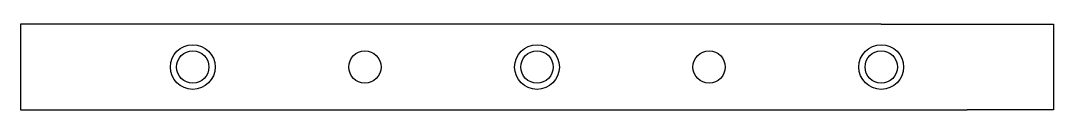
# Model space of a CAD drawing. Extents: x 0 to 3, y 0 to 0.25.
import ezdxf

# ---------------------------------------------------------------- set-up
doc = ezdxf.new("R2010")
doc.units = 0
doc.header["$MEASUREMENT"] = 0
doc.layers.get('0').update_dxf_attribs({"linetype": 'CONTINUOUS'})

msp = doc.modelspace()

# ---------------------------------------------------------------- linework, layer by layer
for p, q in [((0.5, 0.25), (0, 0.25)), ((0, 0.25), (0, 0)), ((2.5, 0.25), (0.5, 0.25)), ((2.5, 0.25), (3, 0.25)), ((3, 0.25), (3, 0)), ((0, 0), (0.25, 0)), ((0.25, 0), (2.75, 0)), ((3, 0), (2.75, 0))]:
    msp.add_line(p, q)
for centre, radius in [((0.5, 0.125), 0.065), ((1.5, 0.125), 0.065), ((2.5, 0.125), 0.065), ((0.5, 0.125), 0.047), ((1, 0.125), 0.0469), ((1.5, 0.125), 0.047), ((2, 0.125), 0.0469), ((2.5, 0.125), 0.047)]:
    msp.add_circle(centre, radius)

doc.saveas('drawing.dxf')
